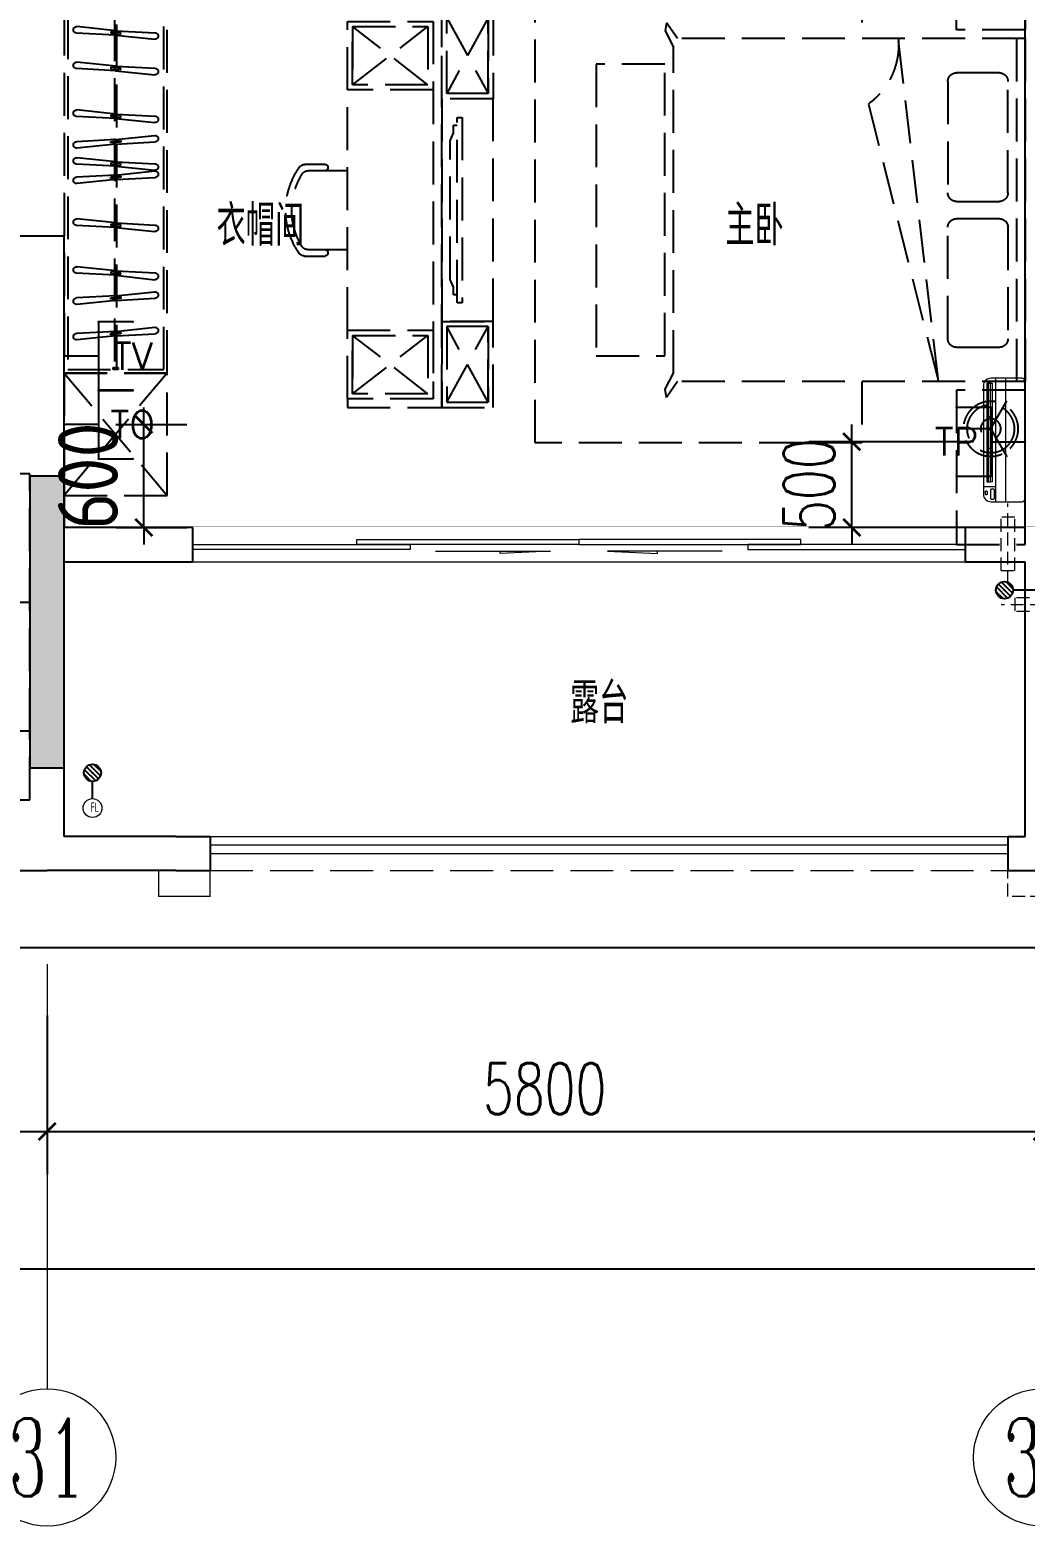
# Model space of a CAD drawing. Extents: x 3753737 to 4713801, y -857380 to 24339.
# Drawn here: x 4249713 to 4255513, y -772456 to -763736 of the extents above; entities that cross this region are included whole.
import ezdxf
from ezdxf.enums import TextEntityAlignment as Align

# ---------------------------------------------------------------- set-up
doc = ezdxf.new("R2010")
doc.units = 0
doc.header["$LTSCALE"] = 1000
doc.header["$MEASUREMENT"] = 0
for name, pattern in [('A户型$0$DASH', [0.35, 0.25, -0.1]), ('DASH', [0.35, 0.25, -0.1]), ('HIDDEN', [0.375, 0.25, -0.125])]:
    doc.linetypes.add(name, pattern=pattern)
doc.layers.get('0').update_dxf_attribs({"linetype": 'CONTINUOUS'})
doc.layers.get('Defpoints').update_dxf_attribs({"linetype": 'CONTINUOUS'})
for name, color, linetype in [('!!电气', 1, 'CONTINUOUS'), ('5fur', 175, 'CONTINUOUS'), ('COLU', 7, 'CONTINUOUS'), ('EQUIP-通讯', 3, 'CONTINUOUS'), ('LVTRY', 252, 'CONTINUOUS'), ('S-砼墙填充', 251, 'CONTINUOUS'), ('VPIPE-凝结', 150, 'CONTINUOUS'), ('WALL', 252, 'CONTINUOUS'), ('看线', 185, 'CONTINUOUS')]:
    doc.layers.add(name, color=color, linetype=linetype)
for name, color, linetype, lineweight in [('AXIS', 114, 'CONTINUOUS', 20), ('AXIS_TEXT', 7, 'CONTINUOUS', 20), ('PUB_TEXT', 7, 'CONTINUOUS', 20), ('VPIPE-废水', 31, 'TG_F', 18), ('WINDOW', 146, 'CONTINUOUS', 20), ('平面-栏杆', 56, 'CONTINUOUS', 15), ('平面-看线', 252, 'CONTINUOUS', 15), ('平面-空调室内机', 176, 'CONTINUOUS', 9), ('平面-空调预留孔', 252, 'CONTINUOUS', 15)]:
    doc.layers.add(name, color=color, linetype=linetype, lineweight=lineweight)
doc.styles.add('_TCH_AXIS', font='COMPLEX', dxfattribs={"bigfont": 'GBCBIG'})
doc.styles.add('_TCH_DIM_T3', font='SIMPLEX.shx', dxfattribs={"width": 0.7058823529411765, "bigfont": 'GBCBIG.shx'})
doc.styles.add('_TEL_DIM', font='SIMPLEX', dxfattribs={"width": 0.8, "height": 3.5, "bigfont": 'HZTXT'})
doc.styles.add('COMPLEX', font='COMPLEX')
doc.styles.get("Standard").update_dxf_attribs({"font": 'gbenor.shx', "bigfont": 'gbcbig.shx'})
doc.styles.add('TG_LINETYPE', font='SIMPLEX', dxfattribs={"width": 0.8, "height": 3, "bigfont": 'HZTXT'})
doc.linetypes.add('TG_F', pattern='A,2,-0.3,["F",TG_LINETYPE,S=0.1,R=0,X=-0.23,Y=-0.15],0', length=2.3)
doc.dimstyles.new('_TCH_ARCH&&100', dxfattribs={"dimtxt": 297.5, "dimasz": 100, "dimexe": 250, "dimexo": 300, "dimgap": 100, "dimtad": 1, "dimdec": 0, "dimzin": 0, "dimdsep": 46, "dimtxsty": '_TCH_DIM_T3', "dimblk": 'ARCHTICK', "dimcen": 0.09, "dimclrt": 7, "dimazin": 2, "dimtfac": 1, "dimtdec": 0, "dimtix": 1, "dimtmove": 2, "dimatfit": 3, "dimfxl": 1, "dimtolj": 1, "dimtzin": 0, "dimarcsym": 0})
doc.dimstyles.get("Standard").update_dxf_attribs({"dimscale": 100, "dimtxt": 3.5, "dimasz": 1, "dimexe": 2.5, "dimexo": 3, "dimgap": 1.5, "dimtad": 1, "dimdec": 0, "dimzin": 0, "dimdsep": 46, "dimtxsty": 'Standard', "dimblk": 'ARCHTICK', "dimcen": 0.09, "dimadec": 0, "dimazin": 0, "dimtfac": 1, "dimtdec": 0, "dimtix": 1, "dimtmove": 2, "dimatfit": 3, "dimfxl": 1, "dimtolj": 1, "dimtzin": 0, "dimarcsym": 0})

# ---------------------------------------------------------------- blocks, each defined once
blk = doc.blocks.new('dfgdfgsf')
at = {"layer": '5fur', "color": 252, "linetype": 'A户型$0$DASH'}
for p, q in [((2079391.574986166, -1251962.197855677), (2079391.574986166, -1252412.198233496)), ((2079791.574986166, -1252412.198233496), (2079791.574986166, -1251962.197855677)), ((2082791.57267557, -1254612.205849276), (2082791.57267557, -1252312.190617714)), ((2084699.063396991, -1252344.190617714), (2084699.06339699, -1254380.205847252)), ((2079391.574986166, -1252412.198233496), (2079791.574986166, -1252412.198233496)), ((2081416.409893243, -1252462.198233495), (2081481.916831707, -1252370.539244226)), ((2081416.409893243, -1252462.198233495), (2081481.916831707, -1252370.539244226)), ((2081489.156058949, -1252417.568189937), (2081441.574986167, -1252512.677710922)), ((2081489.156058949, -1252417.568189937), (2081441.574986167, -1252512.677710922)), ((2081481.916831707, -1252370.539244226), (2081489.156058949, -1252417.568189937)), ((2081481.916831707, -1252370.539244226), (2081489.156058949, -1252417.568189937)), ((2082841.57267557, -1252362.190617714), (2082841.57267557, -1254562.205849276)), ((2084690.023889797, -1252416.895051592), (2084461.077751995, -1252429.146158847)), ((2084690.023889797, -1252416.895051592), (2084918.057481751, -1252393.081093844)), ((2084692.077145038, -1252442.911808392), (2084921.023282839, -1252430.660701137)), ((2079391.574986167, -1252462.198233495), (2081416.409893243, -1252462.198233495)), ((2079391.574986167, -1252462.198233494), (2079391.574986167, -1254462.198233495)), ((2079391.574986167, -1252462.198233495), (2081416.409893243, -1252462.198233495)), ((2079441.574986167, -1252462.198233494), (2079441.574986167, -1254462.198233495)), ((2079896.268506756, -1254462.198233495), (2080130.248399078, -1252462.198233495)), ((2081441.574986167, -1254411.718756068), (2081441.574986167, -1252512.677710922)), ((2081441.574986167, -1254411.718756068), (2081441.574986167, -1252512.677710922)), ((2084692.077145038, -1252442.911808392), (2084464.043553083, -1252466.725766141)), ((2084690.023889797, -1252623.725833804), (2084918.057481751, -1252599.911876056)), ((2084690.023889797, -1252623.725833804), (2084461.077751995, -1252635.97694106)), ((2084692.077145038, -1252649.742590605), (2084464.043553083, -1252673.556548353)), ((2084692.077145038, -1252649.742590605), (2084921.023282839, -1252637.491483349)), ((2083341.57267557, -1254162.205849277), (2083341.57267557, -1252762.190617714)), ((2080305.009175737, -1252844.22595617), (2079896.268506756, -1254462.198233495)), ((2084690.023889797, -1252902.511005263), (2084461.077751995, -1252914.762112519)), ((2084691.970106725, -1252928.527452378), (2084463.93651477, -1252952.341410126)), ((2084690.023889797, -1252902.511005263), (2084918.057481751, -1252878.697047515)), ((2084692.077145038, -1252928.527762064), (2084921.023282839, -1252916.276654808)), ((2084692.077145038, -1253051.219755511), (2084464.043553083, -1253027.405797763)), ((2084692.077145038, -1253051.219755511), (2084921.023282839, -1253063.470862767)), ((2084690.023889797, -1253077.236512312), (2084461.077751995, -1253064.985405056)), ((2084690.023889797, -1253077.236512312), (2084918.057481751, -1253101.05047006)), ((2083455.133996689, -1253212.428798745), (2083455.133996689, -1253216.108798745)), ((2083471.693996689, -1253195.868798745), (2083589.765732341, -1253195.868798745)), ((2084690.023889797, -1253180.597609378), (2084461.077751995, -1253192.848716634)), ((2084692.077145038, -1253206.614366179), (2084464.043553083, -1253230.428323927)), ((2084690.023889797, -1253180.597609378), (2084918.057481751, -1253156.78365163)), ((2084692.077145038, -1253206.614366179), (2084921.023282839, -1253194.363258923)), ((2083341.57267557, -1253232.668798745), (2083571.757388253, -1253232.668798745)), ((2084690.023889797, -1253284.067294524), (2084461.077751995, -1253271.816187269)), ((2084692.077145038, -1253258.050537724), (2084464.043553083, -1253234.236579976)), ((2084690.023889797, -1253284.067294524), (2084918.057481751, -1253307.881252272)), ((2084692.077145038, -1253258.050537724), (2084921.023282839, -1253270.301644979)), ((2084690.023889797, -1253537.44362119), (2084461.077751995, -1253549.694728446)), ((2084692.077145038, -1253563.460377991), (2084464.043553083, -1253587.274335739)), ((2084690.023889797, -1253537.44362119), (2084917.583450399, -1253513.679167388)), ((2084692.077145038, -1253563.460377991), (2084921.023282839, -1253551.209270735)), ((2083573.720473101, -1253692.668798745), (2083341.57267557, -1253692.668798745)), ((2083455.133996689, -1253709.228798745), (2083455.133996689, -1253712.908798745)), ((2083591.613763072, -1253729.978880583), (2083471.693996689, -1253729.978880583)), ((2084690.023889797, -1253816.228792649), (2084461.077751995, -1253828.479899905)), ((2084690.023889797, -1253816.228792649), (2084918.057481751, -1253792.414834901)), ((2084692.077145038, -1253842.24554945), (2084921.023282839, -1253829.994442194)), ((2084691.970428869, -1253842.251259925), (2084464.043553083, -1253868.059507198)), ((2084690.023889797, -1253988.251741911), (2084461.077751995, -1253976.000634655)), ((2084692.077145038, -1253962.23498511), (2084464.043553083, -1253938.421027362)), ((2084690.023889797, -1253988.251741911), (2084918.057481751, -1254012.065699659)), ((2084692.077145038, -1253962.23498511), (2084921.023282839, -1253974.486092366)), ((2084690.023889797, -1254195.082524123), (2084461.077751995, -1254182.831416868)), ((2084692.077145038, -1254169.065767323), (2084464.043553083, -1254145.251809575)), ((2084692.077145038, -1254169.065767323), (2084921.023282839, -1254181.316874578)), ((2084690.023889797, -1254195.082524123), (2084918.057481751, -1254218.896481871)), ((2081489.156058949, -1254506.828277053), (2081441.574986167, -1254411.718756068)), ((2081489.156058949, -1254506.828277053), (2081441.574986167, -1254411.718756068)), ((2084391.563396981, -1254412.205847252), (2084991.564100249, -1255125.051658737)), ((2084391.565238085, -1255125.051658737), (2084391.563396981, -1254412.205847252)), ((2084991.563396992, -1254412.205847252), (2084391.565238085, -1255125.051658737)), ((2084391.565238083, -1254412.205847252), (2084991.564100248, -1254412.205847252)), ((2084706.56339699, -1254380.205847252), (2084676.56339699, -1254380.205847252)), ((2084676.56339699, -1254380.205847252), (2084676.56339699, -1254392.205847252)), ((2084676.56339699, -1254392.205847252), (2084706.56339699, -1254392.205847252)), ((2084706.56339699, -1254392.205847252), (2084706.56339699, -1254380.205847252)), ((2084991.563396992, -1254412.205847252), (2084991.564100249, -1255125.051658737)), ((2079391.574986167, -1254462.198233495), (2081416.409893243, -1254462.198233495)), ((2079391.574986166, -1254512.198233494), (2079791.574986166, -1254512.198233494)), ((2079391.574986166, -1255412.198989133), (2079391.574986166, -1254512.198233494)), ((2079791.574986166, -1254512.198233494), (2079791.574986166, -1255412.198989133)), ((2081416.409893243, -1254462.198233495), (2081481.916831707, -1254553.857222764)), ((2081416.409893243, -1254462.198233495), (2081481.916831707, -1254553.857222764)), ((2081481.916831707, -1254553.857222764), (2081489.156058949, -1254506.828277053)), ((2081481.916831707, -1254553.857222764), (2081489.156058949, -1254506.828277053)), ((2079596.914297045, -1254746.446191213), (2079497.06584026, -1254573.503591003)), ((2079522.163945113, -1254616.974783784), (2079497.06584026, -1254573.503591004)), ((2083341.57267557, -1254612.205849276), (2082791.57267557, -1254612.205849276)), ((2082841.57267557, -1254562.205849276), (2083341.57267557, -1254562.205849276)), ((2083341.57267557, -1254562.205849276), (2083341.57267557, -1254612.205849276)), ((2079596.914297045, -1254727.950275775), (2079497.06584026, -1254900.892875984)), ((2079580.896364409, -1254737.198233494), (2079780.59327798, -1254737.198233494)), ((2079730.397068272, -1254737.198233494), (2079780.59327798, -1254737.198233494)), ((2079522.163945114, -1254857.421683204), (2079497.06584026, -1254900.892875985)), ((2085191.564099533, -1254998.492976889), (2087216.39900661, -1254998.492976889)), ((2085191.564099533, -1256498.49297689), (2085191.564099533, -1254998.492976889)), ((2084991.564100249, -1255125.051658737), (2084391.565238085, -1255125.051658737)), ((2079791.574986166, -1255412.198989133), (2079391.574986166, -1255412.198989133)), ((2085191.564099533, -1255748.49297689), (2088191.564294286, -1255748.49297689)), ((2085191.564099533, -1256898.49297689), (2085191.564099533, -1256498.49297689)), ((2085191.564099533, -1256498.49297689), (2085641.564099533, -1256498.49297689)), ((2085191.564099533, -1256498.492976889), (2087216.39900661, -1256498.492976888)), ((2085191.564099533, -1256498.492976889), (2087216.39900661, -1256498.492976888)), ((2085641.564099533, -1256898.49297689), (2085191.564099533, -1256898.49297689))]:
    blk.add_line(p, q, dxfattribs=at)
at = {"layer": '5fur', "color": 252, "linetype": 'A户型$0$DASH', "extrusion": (-0.677281067979516, 0.735724374311825, 0)}
for p, q in [((2082673.296959631, -1252922.198110866), (2082673.296570906, -1254002.198110866)), ((2082701.879161752, -1252922.19817148), (2082673.296959631, -1252922.198110866)), ((2082701.87877346, -1254002.198171266), (2082701.879161752, -1252922.19817148)), ((2082723.472862098, -1252967.4470765), (2082701.879096383, -1252967.447039566)), ((2082723.472797589, -1253012.69594571), (2082723.472862098, -1252967.4470765)), ((2082741.572280606, -1253057.944839785), (2082723.472797589, -1253012.69594571)), ((2082741.572280641, -1253866.451627205), (2082741.572280606, -1253057.944839785)), ((2082723.472603684, -1253956.949339139), (2082723.472668614, -1253911.700470575)), ((2082723.472668614, -1253911.700470575), (2082741.572280641, -1253866.451627205)), ((2082673.296570906, -1254002.198110866), (2082701.87877346, -1254002.198171266)), ((2082701.878837969, -1253956.949301839), (2082723.472603684, -1253956.949339139))]:
    blk.add_line(p, q, dxfattribs=at)
at = {"layer": '5fur', "color": 252, "linetype": 'A户型$0$DASH'}
for points in [[(2080342.086450996, -1254462.198233495), (2080342.086450996, -1254818.074825129), (2082247.586450996, -1254818.074825129), (2082247.586450996, -1252118.074825129), (2080342.086450996, -1252118.074825129), (2080342.086450996, -1252462.198233495)], [(2082761.57267557, -1252342.190617714), (2082521.57267557, -1252783.230337468), (2082521.57267557, -1252342.190617714), (2082761.57267557, -1252783.230337468)], [(2084684.063397006, -1254380.205847252), (2084684.063397006, -1252344.190617714)], [(2082871.57267557, -1252732.190617714), (2083311.57267557, -1252392.190617714), (2083311.57267557, -1252732.190617714), (2082871.57267557, -1252392.190617714)], [(2082761.57267557, -1254582.205849276), (2082521.57267557, -1254141.166129522), (2082521.57267557, -1254582.205849276), (2082761.57267557, -1254141.166129522)], [(2082871.57267557, -1254532.205849276), (2083311.57267557, -1254192.205849277), (2083311.57267557, -1254532.205849276), (2082871.57267557, -1254192.205849276)]]:
    blk.add_lwpolyline(points, dxfattribs=at)
for points in [[(2082791.57267557, -1252312.190617714), (2082491.57267557, -1252312.190617714), (2082491.57267557, -1252813.230337468), (2082791.57267557, -1252813.230337468)], [(2082761.57267557, -1252342.190617714), (2082521.57267557, -1252342.190617714), (2082521.57267557, -1252783.230337468), (2082761.57267557, -1252783.230337468)], [(2084991.563396999, -1254412.205847252), (2084391.563396981, -1254412.205847252), (2084391.563396981, -1252312.190617714), (2084991.563396999, -1252312.190617714)], [(2084971.563396999, -1254392.205847252), (2084411.563396981, -1254392.205847252), (2084411.563396981, -1252332.190617714), (2084971.563396999, -1252332.190617714)], [(2082841.57267557, -1252762.190617714), (2083341.57267557, -1252762.190617714), (2083341.57267557, -1252362.190617714), (2082841.57267557, -1252362.190617714)], [(2082871.57267557, -1252732.190617714), (2083311.57267557, -1252732.190617714), (2083311.57267557, -1252392.190617714), (2082871.57267557, -1252392.190617714)], [(2084719.987199037, -1252431.991218142), (2084662.141689634, -1252436.556414191), (2084661.457274832, -1252427.884207683), (2084719.302784235, -1252423.319011634)], [(2081491.574986167, -1254311.718756068), (2081491.574986167, -1252612.677710922), (2081891.574986167, -1252612.677710922), (2081891.574986167, -1254311.718756068)], [(2084719.987199037, -1252638.822000355), (2084662.141689634, -1252643.387196403), (2084661.457274832, -1252634.714989895), (2084719.302784235, -1252630.149793847)], [(2082791.572280623, -1252813.230337468), (2082791.572280623, -1254111.166129522), (2082491.572675564, -1254111.166129522), (2082491.572675564, -1252813.230337468)], [(2084719.987199037, -1252917.607171813), (2084662.141689634, -1252922.172367863), (2084661.457274832, -1252913.500161355), (2084719.302784235, -1252908.934965306)], [(2084719.987199037, -1253062.140345762), (2084662.141689634, -1253057.575149712), (2084661.457274832, -1253066.24735622), (2084719.302784235, -1253070.812552269)], [(2084719.987199037, -1253195.693775929), (2084662.141689634, -1253200.258971978), (2084661.457274832, -1253191.58676547), (2084719.302784235, -1253187.021569421)], [(2084719.987199037, -1253268.971127974), (2084662.141689634, -1253264.405931924), (2084661.457274832, -1253273.078138432), (2084719.302784235, -1253277.643334482)], [(2084719.987199036, -1253552.539787741), (2084662.141689634, -1253557.104983789), (2084661.457274832, -1253548.432777281), (2084719.302784234, -1253543.867581233)], [(2084719.987199036, -1253831.324959199), (2084662.141689634, -1253835.890155249), (2084661.457274832, -1253827.217948741), (2084719.302784234, -1253822.652752692)], [(2084719.987199036, -1253973.155575361), (2084662.141689634, -1253968.590379311), (2084661.457274832, -1253977.262585819), (2084719.302784234, -1253981.827781868)], [(2082791.57267557, -1254612.205849276), (2082491.57267557, -1254612.205849276), (2082491.57267557, -1254111.166129522), (2082791.57267557, -1254111.166129522)], [(2082761.57267557, -1254582.205849276), (2082521.57267557, -1254582.205849276), (2082521.57267557, -1254141.166129522), (2082761.57267557, -1254141.166129522)], [(2082841.57267557, -1254562.205849276), (2083341.57267557, -1254562.205849276), (2083341.57267557, -1254162.205849277), (2082841.57267557, -1254162.205849276)], [(2084719.987199036, -1254179.986357573), (2084662.141689634, -1254175.421161524), (2084661.457274832, -1254184.093368032), (2084719.302784234, -1254188.658564081)], [(2082871.57267557, -1254532.205849276), (2083311.57267557, -1254532.205849276), (2083311.57267557, -1254192.205849277), (2082871.57267557, -1254192.205849276)]]:
    blk.add_lwpolyline(points, close=True, dxfattribs=at)
for points in [[(2079541.574986167, -1252662.198233496), (2079791.574986167, -1252662.198233496, -0.4142135623731003), (2079841.574986167, -1252712.198233496), (2079841.574986167, -1253362.198233495, -0.4142135623730904), (2079791.574986167, -1253412.198233495), (2079541.574986167, -1253412.198233495, -0.4142135623730999), (2079491.574986167, -1253362.198233495), (2079491.574986167, -1252712.198233496, -0.4142135623730897)], [(2079541.574986167, -1254262.198233494), (2079791.574986167, -1254262.198233494, 0.4142135623731003), (2079841.574986167, -1254212.198233494), (2079841.574986167, -1253562.198233495, 0.4142135623730904), (2079791.574986167, -1253512.198233495), (2079541.574986167, -1253512.198233495, 0.4142135623730999), (2079491.574986167, -1253562.198233495), (2079491.574986167, -1254212.198233494, 0.4142135623730897)]]:
    blk.add_lwpolyline(points, format="xyb", close=True, dxfattribs=at)
for centre, radius, start, end in [((2084462.560652539, -1252447.935962493), 18.84219772992773, 94.51245805934718, 274.5124580593472), ((2084919.540382296, -1252411.87089749), 18.84219772992773, 274.5124580593472, 94.51245805934718), ((2080556.619500525, -1252498.138845463), 427.8832127323753, 175.1816886111454, 233.9823072289474), ((2084919.540382296, -1252618.701679702), 18.84219772992773, 274.5124580593472, 94.51245805934718), ((2084462.560652539, -1252654.766744706), 18.84219772992773, 94.51245805934718, 274.5124580593472), ((2084462.453614226, -1252933.55160648), 18.84219772992773, 94.51245805934718, 274.5124580593472), ((2084919.540382296, -1252897.486851162), 18.84219772992773, 274.5124580593472, 94.51245805934718), ((2084462.560652539, -1253046.195601409), 18.84219772992773, 85.48754194065283, 265.4875419406528), ((2084919.540382296, -1253082.260666413), 18.84219772992773, 265.4875419406528, 85.48754194065283), ((2083471.693996689, -1253212.428798745), 16.56, 90, 180), ((2083471.693996689, -1253216.108798745), 16.56, 180, 270), ((2083589.765732341, -1253232.668798745), 36.8, 35.59956077985562, 90), ((2083266.325493629, -1253464.225516073), 434.5839883125198, 324.8602936227343, 35.59956077985562), ((2084462.560652539, -1253211.63852028), 18.84219772992773, 94.51245805934718, 274.5124580593472), ((2084919.540382296, -1253175.573455277), 18.84219772992773, 274.5124580593472, 94.51245805934718), ((2083571.757388253, -1253269.468798745), 36.8, 32.52336364231755, 90), ((2083266.325493629, -1253464.225516073), 399.0413852635766, 328.0588077334354, 32.52336364231755), ((2084462.560652539, -1253253.026383623), 18.84219772992773, 85.48754194065283, 265.4875419406528), ((2084919.540382296, -1253289.091448626), 18.84219772992773, 265.4875419406528, 85.48754194065283), ((2084462.560652539, -1253568.484532092), 18.84219772992773, 94.51245805934718, 274.5124580593472), ((2084919.540382296, -1253532.419467088), 18.84219772992773, 274.5124580593472, 94.51245805934718), ((2083471.693996689, -1253709.228798745), 16.56, 90, 180), ((2083472.597857911, -1253712.534407168), 17.46787387877194, 181.228123127384, 267.0339509360311), ((2083573.720473101, -1253655.868798745), 36.8, 270, 328.0588077334354), ((2083591.613763072, -1253693.178880583), 36.8, 270, 324.8602936227343), ((2084463.47545859, -1253848.19813157), 19.86347544868245, 96.93304115633904, 271.6375109857768), ((2084919.540382296, -1253811.204638548), 18.84219772992773, 274.5124580593472, 94.51245805934718), ((2084462.560652539, -1253957.210831008), 18.84219772992773, 85.48754194065283, 265.4875419406528), ((2084919.540382296, -1253993.275896012), 18.84219772992773, 265.4875419406528, 85.48754194065283), ((2084462.560652539, -1254164.041613222), 18.84219772992773, 85.48754194065283, 265.4875419406528), ((2084919.540382296, -1254200.106678225), 18.84219772992773, 265.4875419406528, 85.48754194065283)]:
    blk.add_arc(centre, radius, start, end, dxfattribs=at)
for major_axis, ratio, start_param, end_param in [((-113.2638872716998, -113.2638872716998), 0.9999999999997511, 4.712388980384682, 10.99557428756427), ((-98.16203563551878, -98.16203563551878), 0.999999999998388, 4.712388980384681, 10.99557428756427), ((-41.53009199966709, -41.5300919996671), 0.9999999999975253, 4.71238898038469, 10.99557428756428)]:
    blk.add_ellipse((2079591.574986166, -1254737.198233494), major_axis=major_axis, ratio=ratio, start_param=start_param, end_param=end_param, dxfattribs=at)
blk = doc.blocks.new('$lvtry$00000171')
for p, q in [((-74.24621202462731, 10.60660171788186), (-10.60660171788186, 74.24621202462731)), ((-69.81875867368217, -27.39235180270043), (27.39235180242758, 69.81875867368217)), ((-53.03300858900184, -53.03300858886359), (53.03300858900184, 53.03300858886359)), ((-27.39235180242758, -69.81875867368217), (69.81875867368217, 27.39235180270043)), ((10.60660171788186, -74.24621202462731), (74.24621202462731, -10.60660171788186))]:
    blk.add_line(p, q)
blk.add_circle((0, 0), 75)
blk.add_point((0, 0))
blk = doc.blocks.new('A$C001338C2')
at = {"color": 8}
for p, q in [((-1.49359439092e-05, 248.6000576173246), (-2.84423585981e-05, 22.0000576172315)), ((844.9999883423079, 303.6000072514144), (54.99998834231155, 303.6000543390692)), ((109.0525457565491, 214.7673082745569), (109.0525510513944, 303.6000511174025)), ((899.9999715576414, 22.00000397306576), (899.9999850640525, 248.6000039731589)), ((21.99997024633922, 5.63059293199e-05), (877.9999702463392, 5.2843679441e-06))]:
    blk.add_line(p, q, dxfattribs=at)
at = {"color": 8, "lineweight": 5}
for p, q in [((864.5756734352908, 278.6904651548975), (144.4768629888749, 278.6905080761171)), ((144.4768629888749, 278.6905080761171), (144.4768622188567, 265.7722729386405)), ((387.0097734353949, 278.6904936200444), (144.4768629888749, 278.6905080761171)), ((144.4768629888749, 278.6905080761171), (144.4768614488676, 252.8539829386973)), ((144.4768622188567, 265.7722729386405), (864.5756726653053, 265.772230017421)), ((144.4768606789075, 239.9356929386377), (144.4768614488676, 252.8539829386973)), ((144.4768614488676, 252.8539829386973), (864.5756718953162, 252.8539400174777)), ((864.5756711253525, 239.9356500174181), (144.4768606789075, 239.9356929386377)), ((387.0097711254275, 239.935678482565), (387.0097734353949, 278.6904936200444)), ((622.04272112545, 239.935664473509), (387.0097711254275, 239.935678482565)), ((864.5756734352908, 278.6904651548975), (622.0427234354138, 278.6904796109884)), ((622.0427234354138, 278.6904796109884), (622.04272112545, 239.935664473509)), ((864.5756718953162, 252.8539400174777), (864.5756734352908, 278.6904651548975)), ((864.5756726653053, 265.772230017421), (864.5756711253525, 239.9356500174181)), ((899.9999830474662, 214.7672611304297), (-1.69525337697e-05, 214.7673147745954)), ((899.9999787804518, 143.1781611304468), (-2.12195482163e-05, 143.1782147746126))]:
    blk.add_line(p, q, dxfattribs=at)
at = {"color": 8}
for points in [[(89.24090579471158, 226.3562818807586), (22.19125331861505, 226.3562858772129, -0.414213562372504), (16.6912536464406, 231.8562862050385), (16.69125431894281, 243.1390318179401, -0.414213562373095), (22.19125464676836, 248.6390314901146), (89.24090712286488, 248.6390274936603, -0.414213562373095), (94.74090679503934, 243.1390271658347), (94.74090612253713, 231.8562815529331, -0.414213562373095)], [(73.08482630450817, 275.0144977724194), (56.77886350143308, 275.0144987443309, -0.414213562373095), (51.27886382925863, 280.5144990721565), (51.27886400034913, 283.3844664433818, -0.414213562373095), (56.77886432817468, 288.8844661155563), (73.08482713124977, 288.8844651436448, -0.4142135623732024), (78.58482680342422, 283.3844648158192), (78.58482663233372, 280.5144974445939, -0.414213562373095)]]:
    blk.add_lwpolyline(points, format="xyb", close=True, dxfattribs=at)
for centre, radius, start, end in [((54.99998506405609, 248.6000543390692), 55.0000000000001, 89.99999658490542, 179.9999965849054), ((844.9999850640525, 248.6000072514144), 55.0000000000001, 359.9999965849054, 89.99999658490542), ((21.9999715576414, 22.00005630592932), 22.00000000000004, 179.9999965849054, 269.9999965849054), ((877.9999715576414, 22.00000528436794), 22.00000000000004, 269.9999965849054, 359.9999965849054)]:
    blk.add_arc(centre, radius, start, end, dxfattribs=at)
blk = doc.blocks.new('dongkong')
at = {"layer": '平面-空调预留孔', "color": 8, "linetype": 'HIDDEN', "ltscale": 0.3}
for p, q in [((-603796.0415180789, 210899.900060961), (-603796.0415180789, 210431.4859232727)), ((-603836.0415180789, 210820.9630630909), (-603836.0415180789, 210510.8096162414)), ((-603836.0415180789, 210820.9630630909), (-603756.0415180789, 210820.9630630909)), ((-603756.0415180789, 210820.9630630909), (-603756.0415180789, 210510.8096162414))]:
    blk.add_line(p, q, dxfattribs=at)
blk.add_lwpolyline([(-603756.0415180789, 210510.8096162414), (-603836.0415180789, 210510.8096162414)], dxfattribs=at)
blk = doc.blocks.new('GDGDGRD')
at = {"layer": 'S-砼墙填充'}
h = blk.add_hatch(color=252, dxfattribs=at)
h.dxf.hatch_style = 1
h.paths.add_polyline_path([(429816.568211176, 288315.3630931432), (429816.5682116579, 288565.3638601754), (429816.5682116579, 288765.3638601754), (429816.5682118596, 288515.3630931432), (429816.5682114563, 288815.3646272075), (430016.5682111122, 288815.3646272075), (430016.5682108584, 287115.363093024), (429816.5682111839, 287115.363093024)])
at = {"layer": 'COLU', "color": 252}
blk.add_lwpolyline([(429816.568211176, 288315.3630931432), (429816.5682116579, 288565.3638601754), (429816.5682116579, 288765.3638601754), (429816.5682118596, 288515.3630931432), (429816.5682114563, 288815.3646272075), (430016.5682111122, 288815.3646272075), (430016.5682108584, 287115.363093024), (429816.5682111839, 287115.363093024), (429816.568211176, 288315.3630931432)], close=True, dxfattribs=at)
blk = doc.blocks.new('$DorLib2D$00000138')
at = {"color": 0, "linetype": 'Continuous'}
for p, q in [((-0.2875000000003638, -2.13e-14), (-0.2875000000003638, 0.1537753792110692)), ((-0.2875000000003638, 0.1537753792110692), (0, 0.1537753792110692)), ((0, 0.1537753792110976), (0, 7.1e-15)), ((0.2875000000003638, 0.1537753792110692), (0, 0.1537753792110692)), ((0.2875000000003638, -2.13e-14), (0.2875000000003638, 0.1537753792110692)), ((-0.5, -0.139864741756405), (-0.5, -2.13e-14)), ((-0.5, -2.13e-14), (-0.21875, -2.13e-14)), ((0, -2.13e-14), (-0.2875000000003638, -2.13e-14)), ((-0.21875, -2.13e-14), (-0.21875, -0.139864741756405)), ((0, -2.13e-14), (0.2875000000003638, -2.13e-14)), ((0.21875, -2.13e-14), (0.21875, -0.139864741756405)), ((0.5, -2.13e-14), (0.21875, -2.13e-14)), ((0.5, -2.13e-14), (0.5, -0.194552241756405)), ((0.5, -0.139864741756405), (0.5, -2.13e-14)), ((-0.21875, -0.139864741756405), (-0.5, -0.139864741756405)), ((0.21875, -0.139864741756405), (0.5, -0.139864741756405)), ((-0.1856715078083653, -0.1859990653694013), (-0.0370241864184209, -0.1859990653694013)), ((-0.0370241864184209, -0.1859990653694013), (-0.101855674160106, -0.2582593850092678)), ((-0.101855674160106, -0.2582593850092678), (-0.101855674160106, -0.1859990653694013)), ((0.1856715078083653, -0.1859990653694013), (0.0370241864184209, -0.1859990653694013)), ((0.0370241864184209, -0.1859990653694013), (0.101855674160106, -0.2582593850092678)), ((0.101855674160106, -0.2582593850092678), (0.101855674160106, -0.1859990653694013))]:
    blk.add_line(p, q, dxfattribs=at)
blk = doc.blocks.new('_ArchTick')
at = {"color": 0, "linetype": 'ByBlock', "const_width": 0.15}
blk.add_lwpolyline([(-0.5, -0.5), (0.5, 0.5)], dxfattribs=at)
blk = doc.blocks.new('*D552')
at = {"layer": 'AXIS', "color": 0, "lineweight": -2, "transparency": 16777216}
for p, q in [((11702.46589114144, -19827.26245861792), (11702.46589114144, -21552.26245861803)), ((61902.4527587574, -19827.26245861792), (61902.4527587574, -21552.26245861803)), ((11702.46589114144, -21302.26245861803), (61902.4527587574, -21302.26245861803))]:
    blk.add_line(p, q, dxfattribs=at)
at = {"layer": 'Defpoints', "color": 0, "transparency": 16777216}
for p in [(11702.46589114144, -19527.26245861792), (61902.4527587574, -19527.26245861792), (61902.4527587574, -21302.26245861803)]:
    blk.add_point(p, dxfattribs=at)
at = {"layer": 'AXIS', "color": 0, "lineweight": -2, "transparency": 16777216, "xscale": 100, "yscale": 100, "zscale": 100, "rotation": 180}
blk.add_blockref('_ArchTick', (11702.46589114144, -21302.26245861803), dxfattribs=at)
at = {"layer": 'AXIS', "color": 0, "lineweight": -2, "transparency": 16777216, "xscale": 100, "yscale": 100, "zscale": 100}
blk.add_blockref('_ArchTick', (61902.4527587574, -21302.26245861803), dxfattribs=at)
at = {"layer": 'AXIS', "color": 7, "transparency": 16777216, "insert": (36802.45932494942, -21053.51245861803), "char_height": 297.5, "attachment_point": 5, "style": '_TCH_DIM_T3'}
blk.add_mtext('\\A1;50200', dxfattribs=at)
blk = doc.blocks.new('*D562')
at = {"layer": 'AXIS', "color": 0, "lineweight": -2, "transparency": 16777216}
for p, q in [((52502.47423640499, -19827.26245861792), (52502.47423640499, -20752.26245861803)), ((58302.45275874157, -19827.26245861792), (58302.45275874157, -20752.26245861803)), ((52502.47423640499, -20502.26245861803), (58302.45275874157, -20502.26245861803))]:
    blk.add_line(p, q, dxfattribs=at)
at = {"layer": 'Defpoints', "color": 0, "transparency": 16777216}
for p in [(52502.47423640499, -19527.26245861792), (58302.45275874157, -19527.26245861792), (58302.45275874157, -20502.26245861803)]:
    blk.add_point(p, dxfattribs=at)
at = {"layer": 'AXIS', "color": 0, "lineweight": -2, "transparency": 16777216, "xscale": 100, "yscale": 100, "zscale": 100, "rotation": 180}
blk.add_blockref('_ArchTick', (52502.47423640499, -20502.26245861803), dxfattribs=at)
at = {"layer": 'AXIS', "color": 0, "lineweight": -2, "transparency": 16777216, "xscale": 100, "yscale": 100, "zscale": 100}
blk.add_blockref('_ArchTick', (58302.45275874157, -20502.26245861803), dxfattribs=at)
at = {"layer": 'AXIS', "color": 7, "transparency": 16777216, "insert": (55402.46349757328, -20253.51245861803), "char_height": 297.5, "attachment_point": 5, "style": '_TCH_DIM_T3'}
blk.add_mtext('\\A1;5800', dxfattribs=at)
blk = doc.blocks.new('*D563')
at = {"layer": 'AXIS', "color": 0, "lineweight": -2, "transparency": 16777216}
for p, q in [((49302.45931779454, -19827.26245861792), (49302.45931779454, -20752.26245861803)), ((52502.47423640499, -19827.26245861792), (52502.47423640499, -20752.26245861803)), ((49302.45931779454, -20502.26245861803), (52502.47423640499, -20502.26245861803))]:
    blk.add_line(p, q, dxfattribs=at)
at = {"layer": 'Defpoints', "color": 0, "transparency": 16777216}
for p in [(49302.45931779454, -19527.26245861792), (52502.47423640499, -19527.26245861792), (52502.47423640499, -20502.26245861803)]:
    blk.add_point(p, dxfattribs=at)
at = {"layer": 'AXIS', "color": 0, "lineweight": -2, "transparency": 16777216, "xscale": 100, "yscale": 100, "zscale": 100, "rotation": 180}
blk.add_blockref('_ArchTick', (49302.45931779454, -20502.26245861803), dxfattribs=at)
at = {"layer": 'AXIS', "color": 0, "lineweight": -2, "transparency": 16777216, "xscale": 100, "yscale": 100, "zscale": 100}
blk.add_blockref('_ArchTick', (52502.47423640499, -20502.26245861803), dxfattribs=at)
at = {"layer": 'AXIS', "color": 7, "transparency": 16777216, "insert": (50902.46677709976, -20253.51245861803), "char_height": 297.5, "attachment_point": 5, "style": '_TCH_DIM_T3'}
blk.add_mtext('\\A1;3200', dxfattribs=at)
blk = doc.blocks.new('_AXISO')
blk.add_circle((0, 0), 0.5)
at = {"layer": 'AXIS_TEXT', "style": 'COMPLEX', "width": 1.041666666666667}
blk.add_attdef('A', text='', height=0.56, dxfattribs=at).set_placement((-0.25, -0.28), (0.25, -0.28), align=Align.FIT)
blk = doc.blocks.new('$equip$00001867')
for p, q in [((-0.5, 0.4990009989996906), (-0.5, 0.9990009989996906)), ((0.5, 0.9990009989996906), (0.5, 0.4990009989996906)), ((0.5, 0.4990009989996906), (-0.5, 0.4990009989996906)), ((0, 0.4995004994998453), (0, 0))]:
    blk.add_line(p, q)
for p in [(-0.5, 0.9990009989996906), (0.5, 0.9990009989996906), (-0.5, 0.4990009989996906), (0.5, 0.4990009989996906), (0, 0)]:
    blk.add_point(p)
at = {"color": 7, "style": '_TEL_DIM'}
blk.add_attdef('$TEXT$', text='', height=0.4, dxfattribs=at).set_placement((0, 0.9990009989996906), align=Align.MIDDLE_CENTER)
at = {"color": 7, "style": '_TEL_DIM', "flags": 1}
blk.add_attdef('A', text='', height=2e-05, dxfattribs=at).set_placement((0, 0), align=Align.MIDDLE_CENTER)
blk = doc.blocks.new('*D245')
at = {"layer": '!!电气', "color": 0, "lineweight": -2, "transparency": 16777216}
for p, q in [((4250377.062019819, -766035.979009016), (4250377.062019819, -765935.979009016)), ((4250213.4446667, -766035.979009016), (4250627.062019819, -766035.979009016)), ((4250377.062019819, -766635.979009016), (4250377.062019819, -766035.979009016)), ((4250213.4446667, -766635.979009016), (4250627.062019819, -766635.979009016)), ((4250377.062019819, -766635.979009016), (4250377.062019819, -766735.979009016))]:
    blk.add_line(p, q, dxfattribs=at)
at = {"layer": 'Defpoints', "color": 0, "transparency": 16777216}
for p in [(4249913.4446667, -766035.979009016), (4250377.062019819, -766035.979009016), (4249913.4446667, -766635.979009016)]:
    blk.add_point(p, dxfattribs=at)
at = {"layer": '!!电气', "color": 0, "lineweight": -2, "transparency": 16777216, "xscale": 100, "yscale": 100, "zscale": 100}
for p, rotation in [((4250377.062019819, -766035.979009016), 270), ((4250377.062019819, -766635.979009016), 90)]:
    blk.add_blockref('_ArchTick', p, dxfattribs=dict(at, rotation=rotation))
at = {"layer": '!!电气', "color": 0, "transparency": 16777216, "insert": (4250052.062019819, -766335.9790090153), "char_height": 350, "attachment_point": 5, "rotation": 90}
blk.add_mtext('\\A1;600', dxfattribs=at)
blk = doc.blocks.new('$equip$00001802')
for p, q in [((-0.5, 0.4990009990015096), (-0.5, 0.9990009990015096)), ((0.5, 0.9990009990015096), (0.5, 0.4990009990015096)), ((0.5, 0.4990009990015096), (-0.5, 0.4990009990015096)), ((0, 0.4995004994998453), (0, 0))]:
    blk.add_line(p, q)
for p in [(-0.5, 0.9990009990015096), (0.5, 0.9990009990015096), (-0.5, 0.4990009990015096), (0.5, 0.4990009990015096), (0, 0)]:
    blk.add_point(p)
at = {"color": 7, "style": '_TEL_DIM'}
blk.add_attdef('$TEXT$', text='', height=0.4, dxfattribs=at).set_placement((0, 0.9990009990015096), align=Align.MIDDLE_CENTER)
at = {"color": 7, "style": '_TEL_DIM', "flags": 1}
blk.add_attdef('A', text='', height=2e-05, dxfattribs=at).set_placement((0, 0), align=Align.MIDDLE_CENTER)
blk = doc.blocks.new('$equip$00002670')
for p, q in [((-0.5, 0.4990009989996906), (-0.5, 0.9990009989996906)), ((0.5, 0.9990009989996906), (0.5, 0.4990009989996906)), ((0.5, 0.4990009989996906), (-0.5, 0.4990009989996906)), ((0, 0.4995004994998453), (0, 0))]:
    blk.add_line(p, q)
for p in [(-0.5, 0.9990009989996906), (0.5, 0.9990009989996906), (-0.5, 0.4990009989996906), (0.5, 0.4990009989996906), (0, 0)]:
    blk.add_point(p)
at = {"color": 7, "style": '_TEL_DIM'}
blk.add_attdef('$TEXT$', text='', height=0.4, dxfattribs=at).set_placement((0, 0.9990009989996906), align=Align.MIDDLE_CENTER)
at = {"color": 7, "style": '_TEL_DIM', "flags": 1}
blk.add_attdef('A', text='', height=2.5e-05, dxfattribs=at).set_placement((0, 0), align=Align.MIDDLE_CENTER)
blk = doc.blocks.new('*D368')
at = {"layer": '!!电气', "color": 0, "lineweight": -2, "transparency": 16777216}
for p, q in [((4254503.397736655, -766135.9457663206), (4254503.401027875, -766035.9457663747)), ((4255213.444270995, -766135.969135517), (4254253.39773679, -766135.9375382696)), ((4254503.381280553, -766635.9457654271), (4254503.397736655, -766135.9457663206)), ((4255213.427814893, -766635.9691346235), (4254253.381280688, -766635.9375373761)), ((4254503.381280553, -766635.9457654271), (4254503.377989332, -766735.945765373))]:
    blk.add_line(p, q, dxfattribs=at)
at = {"layer": 'Defpoints', "color": 0, "transparency": 16777216}
for p in [(4254503.397736655, -766135.9457663206), (4255513.444270832, -766135.9790091782), (4255513.42781473, -766635.9790082847)]:
    blk.add_point(p, dxfattribs=at)
at = {"layer": '!!电气', "color": 0, "lineweight": -2, "transparency": 16777216, "xscale": 100, "yscale": 100, "zscale": 100}
for p, rotation in [((4254503.397736655, -766135.9457663206), 269.9981142696112), ((4254503.381280553, -766635.9457654271), 89.99811426961121)]:
    blk.add_blockref('_ArchTick', p, dxfattribs=dict(at, rotation=rotation))
at = {"layer": '!!电气', "color": 7, "transparency": 16777216, "insert": (4254254.639508738, -766385.9375789628), "char_height": 297.5, "attachment_point": 5, "rotation": 89.99811426961124, "style": '_TCH_DIM_T3'}
blk.add_mtext('\\A1;500', dxfattribs=at)
blk = doc.blocks.new('A$C100F5A36')
at = {"color": 252, "const_width": 8}
blk.add_lwpolyline([(53452.46589107998, -18982.4004392249), (53452.46589107998, -19132.4004392249), (53152.46589107998, -19132.4004392249), (53152.46589107625, -18982.39992552157)], dxfattribs=at)
at = {"layer": 'AXIS'}
blk.add_line((52502.47423640592, -19527.32044397842), (52502.47423640592, -22002.32044397853), dxfattribs=at)
at = {"layer": 'VPIPE-凝结', "color": 252, "ltscale": 0.1}
blk.add_line((58472.46349102724, -17347.39991877403), (58132.46589050163, -17347.39994902932), dxfattribs=at)
blk.add_lwpolyline([(52767.44823247986, -18562.39992477116), (52767.44823247986, -18462.39992477116)], dxfattribs=at)
at = {"layer": 'VPIPE-废水', "color": 252}
blk.add_circle((52767.44823247986, -18617.39992477116), 55, dxfattribs=at)
at = {"layer": 'WALL', "color": 252}
for p, q in [((58202.46589047409, -16982.39991757713), (58202.46589057155, -12682.39992487455)), ((50652.48835258492, -15282.39990990166), (52602.46589092154, -15282.39990986406)), ((52602.46589113015, -16982.39991768032), (52602.46589092154, -15282.39990986406)), ((53352.45447005331, -16982.39991766649), (52602.46589113015, -16982.39991768032)), ((53352.454470057, -17182.39991766651), (53352.45447005331, -16982.39991766649)), ((58202.46589047409, -16982.39991757713), (57852.46589066281, -16982.39991758357)), ((57852.46589066281, -16982.39991758357), (57852.4658906665, -17182.39991758359)), ((52602.44560752118, -18782.39992476222), (52602.46469799492, -17182.39991768033)), ((52602.46469799492, -17182.39991768033), (53352.454470057, -17182.39991766651)), ((57852.4658906665, -17182.39991758359), (58202.46589051476, -17182.39991757715)), ((58202.46589120187, -18782.39992549334), (58202.46589051476, -17182.39991757715)), ((53252.44441384077, -18782.39992476231), (52602.44560752118, -18782.39992476222)), ((53252.46589526325, -18782.39991656691), (53452.46589490701, -18782.39992492786)), ((53452.46589490701, -18782.39992492786), (53452.46588654607, -18982.39992492786)), ((58102.46589013189, -18782.39992643753), (58202.46589120187, -18782.39992549334)), ((58102.46589013189, -18782.39992643753), (58102.46589202061, -18982.39992643753)), ((51552.46589150742, -18982.39992476232), (52502.44441435952, -18982.39992476231)), ((53252.44441384077, -18982.39992476231), (52502.44441435952, -18982.39992476231)), ((53252.4658869023, -18982.39991656691), (53452.46588654607, -18982.39992492786)), ((58102.46589202061, -18982.39992643753), (58302.46589218872, -18982.39992454881))]:
    blk.add_line(p, q, dxfattribs=at)
at = {"layer": 'WINDOW', "color": 252}
blk.add_line((53352.45447005696, -17182.39991766651), (57852.46589066651, -17182.39991758359), dxfattribs=at)
at = {"layer": '平面-栏杆', "color": 252}
for points in [[(53452.46589107998, -18832.39992489642), (58102.46589107625, -18832.39992643753)], [(53452.46589107998, -18882.39992489549), (58102.46589107625, -18882.39992643753)]]:
    blk.add_lwpolyline(points, dxfattribs=at)
at = {"layer": '平面-看线', "color": 252}
blk.add_lwpolyline([(53452.46589107998, -18782.39992489712), (58102.46589107625, -18782.39992643776)], dxfattribs=at)
at = {"layer": '平面-看线', "color": 252, "linetype": 'DASH'}
blk.add_lwpolyline([(53452.46589107998, -18982.3999248941), (58102.46590929478, -18982.3990503177)], dxfattribs=at)
at = {"layer": '平面-看线', "color": 252, "linetype": 'DASH', "ltscale": 0.3}
blk.add_lwpolyline([(59252.46585611999, -18982.39991605002), (59252.46585611999, -19132.39991605002), (58102.46589343715, -19132.39992691018), (58102.46591193043, -18982.3990503177)], dxfattribs=at)
at = {"layer": '看线', "color": 252}
blk.add_lwpolyline([(59402.46586443065, -18232.39991673001), (59402.4658604688, -19432.39991605002), (39052.4648802015, -19432.39991605002), (39052.47008036403, -17932.39991721977), (36802.46589077916, -17932.39992461284)], dxfattribs=at)
at = {"color": 252, "xscale": -1}
blk.add_blockref('GDGDGRD', (482419.0445932513, -305497.7630110036), dxfattribs=at)
at = {"layer": 'AXIS'}
ref = blk.add_blockref('_AXISO', (52502.47423640592, -22402.32044397853), dxfattribs=dict(at, xscale=800, yscale=800, zscale=800))
ref.add_attrib('A', '31', dxfattribs={"layer": 'AXIS_TEXT', "height": 452.5483399593904, "style": '_TCH_AXIS', "width": 0.750000000000006}).set_placement((52276.20006642622, -22628.59461395823), (52728.74840638562, -22628.59461395823), align=Align.FIT)
ref = blk.add_blockref('_AXISO', (58302.45275874157, -22402.26245861815), dxfattribs=dict(at, xscale=800, yscale=800, zscale=800))
ref.add_attrib('A', '35', dxfattribs={"layer": 'AXIS_TEXT', "height": 452.5483399593904, "style": '_TCH_AXIS', "width": 0.6363636363636416}).set_placement((58076.17858876187, -22628.53662859785), (58528.72692872126, -22628.53662859785), align=Align.FIT)
at = {"layer": 'LVTRY', "color": 252, "xscale": 0.6666666667107825, "yscale": 0.6666666667107825, "rotation": 269.9999999939778}
for p in [(58082.4658904979, -17347.39994902397), (52767.44823248032, -18412.3999247679)]:
    blk.add_blockref('$lvtry$00000171', p, dxfattribs=at)
at = {"layer": 'WINDOW', "color": 252, "xscale": -1}
blk.add_blockref('dfgdfgsf', (2137594.040481746, 1238329.789241821), dxfattribs=at)
at = {"layer": 'WINDOW', "color": 252, "xscale": 4500.011420609546, "yscale": 200, "zscale": 4500.011420609546, "rotation": 1.055716874123975e-09}
blk.add_blockref('$DorLib2D$00000138', (55602.46018035989, -17082.39991762505), dxfattribs=at)
at = {"layer": '平面-空调室内机', "color": 252, "ltscale": 0.3, "xscale": -1}
for p, rotation in [((661898.5074079186, 193588.4096986263), 180), ((-152368.2271016096, 586363.6407292793), 270)]:
    blk.add_blockref('dongkong', p, dxfattribs=dict(at, rotation=rotation))
at = {"layer": '平面-空调预留孔', "color": 252, "xscale": 0.800000000046565, "yscale": 0.800000000046565, "zscale": 0.800000000046565, "rotation": 90.00000023343011}
blk.add_blockref('A$C001338C2', (58202.46591849532, -16832.39900685125), dxfattribs=at)
at = {"layer": 'PUB_TEXT', "color": 252}
for s, p in [('衣帽间', (53490.85558424098, -15339.91728399601)), ('主卧', (56455.23856296437, -15339.91728399601)), ('露台', (55549.95132892206, -18123.10629074508))]:
    blk.add_text(s, height=236.3120567375886, dxfattribs=at).set_placement(p)
at = {"layer": 'PUB_TEXT', "color": 252, "width": 0.6}
blk.add_text('FL', height=56.00000000000001, dxfattribs=at).set_placement((52756.4425042443, -18641.24012648081))
at = {"layer": 'AXIS'}
for p1, p2, distance, text, picture, middle in [((11702.46589114144, -19527.26245861792), (61902.4527587574, -19527.26245861792), -1775.0000000001128, '50200', '*D552', (36802.45932494942, -21053.51245861803)), ((49302.45931779454, -19527.26245861792), (52502.47423640499, -19527.26245861792), -975.0000000001128, '3200', '*D563', (50902.46677709976, -20253.51245861803)), ((52502.47423640499, -19527.26245861792), (58302.45275874157, -19527.26245861792), -975.0000000001127, '5800', '*D562', (55402.46349757328, -20253.51245861803))]:
    dim = blk.add_aligned_dim(p1=p1, p2=p2, distance=distance, text=text, dimstyle='_TCH_ARCH&&100', dxfattribs=at)
    dim.commit()
    dim.dimension.update_dxf_attribs({"geometry": picture, "text_midpoint": middle})

msp = doc.modelspace()

# ---------------------------------------------------------------- block references
at = {"layer": '!!电气'}
msp.add_blockref('A$C100F5A36', (4197310.978776064, -749653.575115452), dxfattribs=at)

# ---------------------------------------------------------------- next in the draw order: block references
at = {"layer": 'EQUIP-通讯', "color": 6}
ref = msp.add_blockref('$equip$00001802', (4249913.455564052, -765637.885012507), dxfattribs=dict(at, xscale=-400, yscale=400, zscale=400, rotation=270.000000001303))
ref.add_attrib('$TEXT$', 'TV', dxfattribs={"layer": '0', "color": 7, "height": 160, "style": '_TEL_DIM'}).set_placement((4250313.055963652, -765637.8850124981), align=Align.MIDDLE_CENTER)
ref = msp.add_blockref('$equip$00002670', (4249913.455564061, -766035.9785516462), dxfattribs=dict(at, xscale=-400, yscale=400, zscale=400, rotation=270.000000001303))
ref.add_attrib('$TEXT$', 'TO', dxfattribs={"layer": '0', "color": 7, "height": 160, "style": '_TEL_DIM'}).set_placement((4250313.055963662, -766035.9785516369), align=Align.MIDDLE_CENTER)
ref = msp.add_blockref('$equip$00001867', (4255513.444270834, -766135.9790091785), dxfattribs=dict(at, xscale=-400, yscale=400, zscale=400, rotation=90))
ref.add_attrib('$TEXT$', 'TP', dxfattribs={"layer": '0', "color": 7, "height": 160, "style": '_TEL_DIM'}).set_placement((4255113.843871234, -766135.9790091785), align=Align.MIDDLE_CENTER)

# ---------------------------------------------------------------- next in the draw order: dimensions: what is measured, and where the dimension line sits
at = {"layer": '!!电气', "color": 1}
dim = msp.add_linear_dim(base=(4250377.062019819, -766035.979009016), p1=(4249913.4446667, -766635.979009016), p2=(4249913.4446667, -766035.979009016), angle=90, dimstyle='Standard', override={"dimzin": 8}, dxfattribs=at)
dim.commit()
dim.dimension.update_dxf_attribs({"geometry": '*D245', "text_midpoint": (4250052.062019819, -766335.9790090153)})
dim = msp.add_aligned_dim(p1=(4255513.427814731, -766635.9790082851), p2=(4255513.444270833, -766135.9790091785), distance=1010.0465347258264, text='500', dimstyle='_TCH_ARCH&&100', dxfattribs=at)
dim.commit()
dim.dimension.update_dxf_attribs({"geometry": '*D368', "text_midpoint": (4254254.639508738, -766385.9375789628)})

doc.saveas('drawing.dxf')
